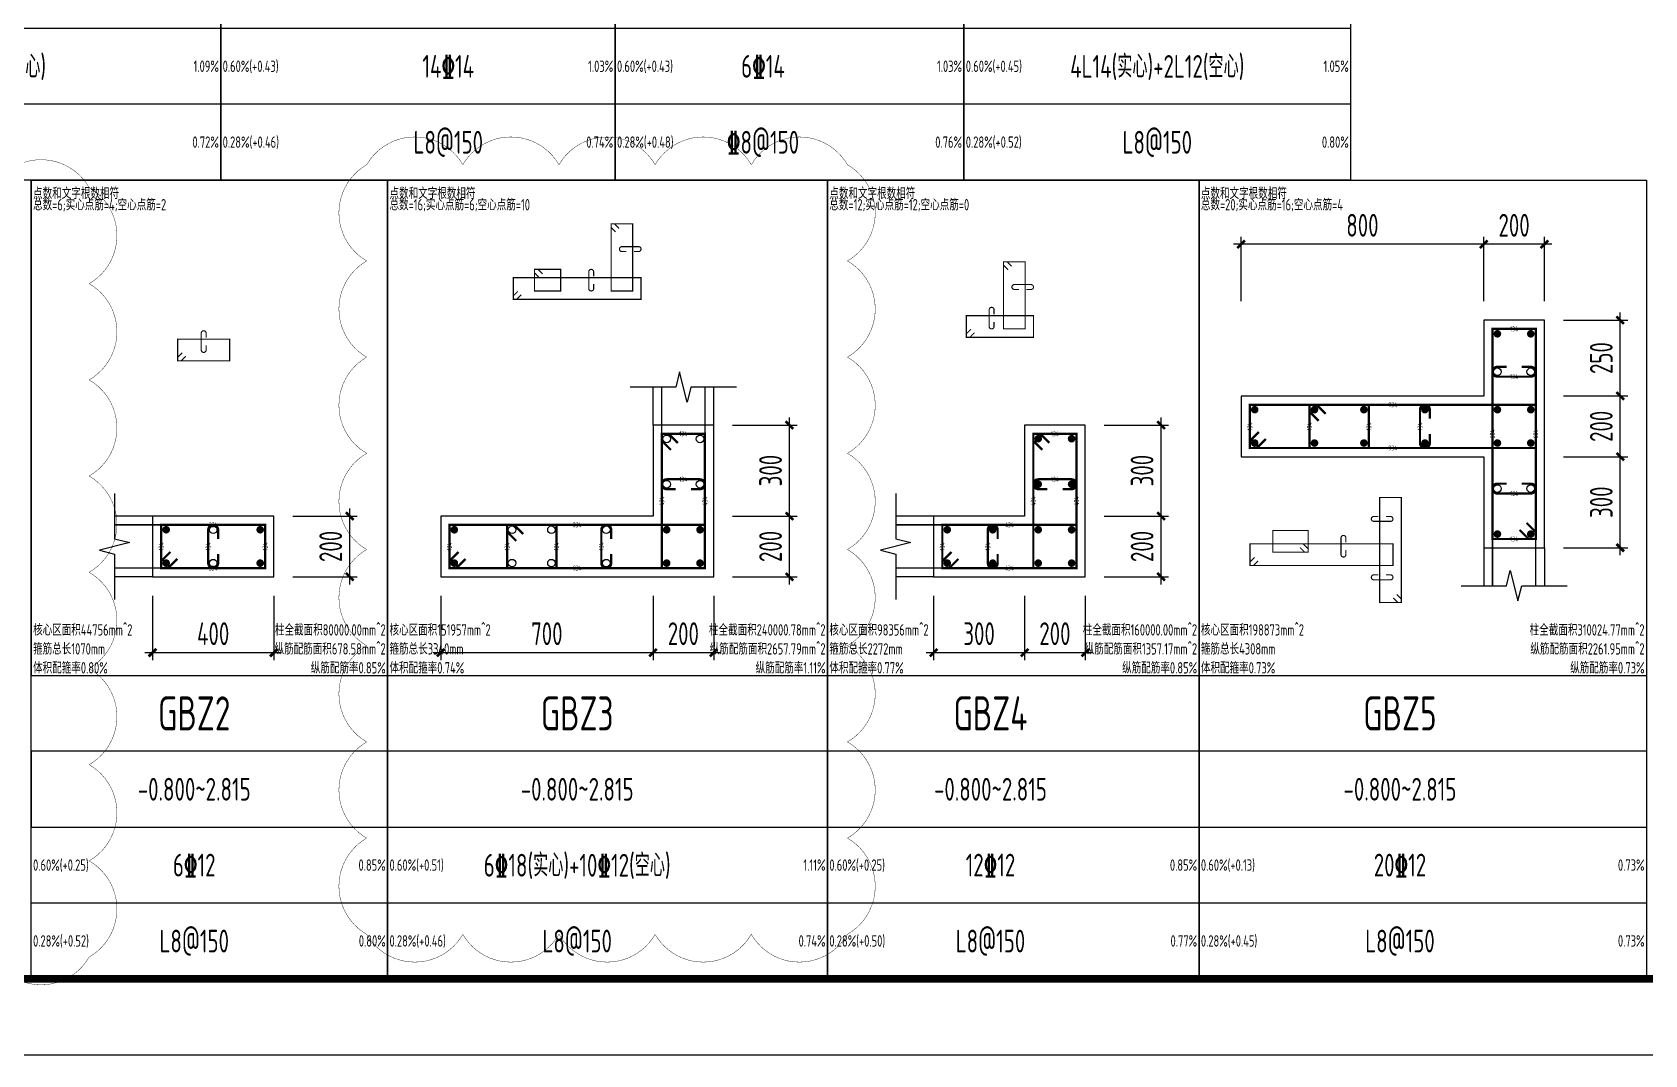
# Model space of a CAD drawing. Extents: x -1712635 to -854203, y -534641 to -21985.
# Drawn here: x -1363355 to -1342091, y -189434 to -175957 of the extents above; entities that cross this region are included whole.
import ezdxf
from ezdxf.enums import TextEntityAlignment as Align

# ---------------------------------------------------------------- set-up
doc = ezdxf.new("R2010")
doc.units = 0
doc.header["$LTSCALE"] = 1000
doc.layers.get('0').update_dxf_attribs({"linetype": 'CONTINUOUS'})
doc.layers.get('Defpoints').update_dxf_attribs({"linetype": 'CONTINUOUS'})
for name, color, linetype in [('-TK', 7, 'CONTINUOUS'), ('COLU_DE_DIM', 3, 'CONTINUOUS'), ('COLU_DE_TH', 7, 'CONTINUOUS'), ('LINK', 6, 'CONTINUOUS'), ('LINK-INDEX', 6, 'CONTINUOUS'), ('REIN', 6, 'CONTINUOUS'), ('TAB', 7, 'CONTINUOUS'), ('TAB_TEXT', 7, 'CONTINUOUS'), ('THIN', 7, 'CONTINUOUS')]:
    doc.layers.add(name, color=color, linetype=linetype)
for name, color, linetype, plot in [('审图修改', 2, 'CONTINUOUS', False), ('箍筋长度', 3, 'CONTINUOUS', False), ('配箍校核', 34, 'CONTINUOUS', False)]:
    doc.layers.add(name, color=color, linetype=linetype, plot=plot)
doc.styles.add('BW_Rein', font='Tssdeng.shx', dxfattribs={"width": 0.7, "bigfont": 'hztxt.shx'})
doc.styles.add('TSSD_DIMENSION', font='Tssdeng.shx', dxfattribs={"width": 0.7, "bigfont": 'tssdchn.shx'})
doc.styles.add('TSSD_REIN', font='tssdeng.shx', dxfattribs={"width": 0.7, "height": 300, "bigfont": 'tssdchn.shx'})
doc.dimstyles.new('TSSD_25_100', dxfattribs={"dimtxt": 300, "dimasz": 100, "dimexe": 100, "dimexo": 250, "dimgap": 100, "dimtad": 1, "dimdec": 0, "dimlfac": 0.25, "dimzin": 0, "dimdsep": 46, "dimtxsty": 'TSSD_DIMENSION', "dimblk": 'ARCHTICK', "dimcen": 0, "dimdle": 100, "dimclrt": 7, "dimadec": 0, "dimazin": 0, "dimtfac": 1, "dimtdec": 0, "dimtix": 1, "dimtmove": 2, "dimatfit": 3, "dimldrblk": 'ARCHTICK', "dimfxl": 0, "dimtolj": 1, "dimtzin": 0, "dimarcsym": 0})

# ---------------------------------------------------------------- blocks, each defined once
blk = doc.blocks.new('_ArchTick')
at = {"color": 0, "const_width": 0.35}
blk.add_lwpolyline([(-0.5, -0.5), (0.5, 0.5)], dxfattribs=at)
blk = doc.blocks.new('*D1682')
at = {"layer": 'COLU_DE_DIM', "color": 0, "lineweight": -2}
for p, q in [((-1343164, -181551), (-1342314, -181551)), ((-1342414, -182851), (-1342414, -181451)), ((-1343164, -182751), (-1342314, -182751))]:
    blk.add_line(p, q, dxfattribs=at)
at = {"layer": 'Defpoints', "color": 0}
for p in [(-1343414, -181551), (-1342414, -181551), (-1343414, -182751)]:
    blk.add_point(p, dxfattribs=at)
at = {"layer": 'COLU_DE_DIM', "color": 0, "lineweight": -2, "xscale": 100, "yscale": 100, "zscale": 100}
for p, rotation in [((-1342414, -181551), 90), ((-1342414, -182751), 270)]:
    blk.add_blockref('_ArchTick', p, dxfattribs=dict(at, rotation=rotation))
at = {"layer": 'COLU_DE_DIM', "color": 7, "insert": (-1342664, -182151), "char_height": 300, "attachment_point": 5, "rotation": 90, "style": 'TSSD_DIMENSION'}
blk.add_mtext('\\A1;300', dxfattribs=at)
blk = doc.blocks.new('*D1683')
at = {"layer": 'COLU_DE_DIM', "color": 0, "lineweight": -2}
for p, q in [((-1342414, -181651), (-1342414, -180651)), ((-1343164, -180751), (-1342314, -180751)), ((-1343164, -181551), (-1342314, -181551))]:
    blk.add_line(p, q, dxfattribs=at)
at = {"layer": 'Defpoints', "color": 0}
for p in [(-1343414, -180751), (-1342414, -180751), (-1343414, -181551)]:
    blk.add_point(p, dxfattribs=at)
at = {"layer": 'COLU_DE_DIM', "color": 0, "lineweight": -2, "xscale": 100, "yscale": 100, "zscale": 100}
for p, rotation in [((-1342414, -180751), 90), ((-1342414, -181551), 270)]:
    blk.add_blockref('_ArchTick', p, dxfattribs=dict(at, rotation=rotation))
at = {"layer": 'COLU_DE_DIM', "color": 7, "insert": (-1342664, -181151), "char_height": 300, "attachment_point": 5, "rotation": 90, "style": 'TSSD_DIMENSION'}
blk.add_mtext('\\A1;200', dxfattribs=at)
blk = doc.blocks.new('*D1684')
at = {"layer": 'COLU_DE_DIM', "color": 0, "lineweight": -2}
for p, q in [((-1342414, -180851), (-1342414, -179651)), ((-1343164, -179751), (-1342314, -179751)), ((-1343164, -180751), (-1342314, -180751))]:
    blk.add_line(p, q, dxfattribs=at)
at = {"layer": 'Defpoints', "color": 0}
for p in [(-1343414, -179751), (-1342414, -179751), (-1343414, -180751)]:
    blk.add_point(p, dxfattribs=at)
at = {"layer": 'COLU_DE_DIM', "color": 0, "lineweight": -2, "xscale": 100, "yscale": 100, "zscale": 100}
for p, rotation in [((-1342414, -179751), 90), ((-1342414, -180751), 270)]:
    blk.add_blockref('_ArchTick', p, dxfattribs=dict(at, rotation=rotation))
at = {"layer": 'COLU_DE_DIM', "color": 7, "insert": (-1342664, -180251), "char_height": 300, "attachment_point": 5, "rotation": 90, "style": 'TSSD_DIMENSION'}
blk.add_mtext('\\A1;250', dxfattribs=at)
blk = doc.blocks.new('*D1685')
at = {"layer": 'COLU_DE_DIM', "color": 0, "lineweight": -2}
for p, q in [((-1343314, -178751), (-1344314, -178751)), ((-1344214, -179501), (-1344214, -178651)), ((-1343414, -179501), (-1343414, -178651))]:
    blk.add_line(p, q, dxfattribs=at)
at = {"layer": 'Defpoints', "color": 0}
for p in [(-1344214, -178751), (-1344214, -179751), (-1343414, -179751)]:
    blk.add_point(p, dxfattribs=at)
at = {"layer": 'COLU_DE_DIM', "color": 0, "lineweight": -2, "xscale": 100, "yscale": 100, "zscale": 100}
for p, rotation in [((-1344214, -178751), 179.9999998932783), ((-1343414, -178751), 359.9999998932783)]:
    blk.add_blockref('_ArchTick', p, dxfattribs=dict(at, rotation=rotation))
at = {"layer": 'COLU_DE_DIM', "color": 7, "insert": (-1343814, -178501), "char_height": 300, "attachment_point": 5, "rotation": 360, "style": 'TSSD_DIMENSION'}
blk.add_mtext('\\A1;200', dxfattribs=at)
blk = doc.blocks.new('*D1686')
at = {"layer": 'COLU_DE_DIM', "color": 0, "lineweight": -2}
for p, q in [((-1344114, -178751), (-1347514, -178751)), ((-1347414, -179501), (-1347414, -178651)), ((-1344214, -179501), (-1344214, -178651))]:
    blk.add_line(p, q, dxfattribs=at)
at = {"layer": 'Defpoints', "color": 0}
for p in [(-1347414, -178751), (-1347414, -179751), (-1344214, -179751)]:
    blk.add_point(p, dxfattribs=at)
at = {"layer": 'COLU_DE_DIM', "color": 0, "lineweight": -2, "xscale": 100, "yscale": 100, "zscale": 100}
for p, rotation in [((-1347414, -178751), 179.9999998932783), ((-1344214, -178751), 359.9999998932783)]:
    blk.add_blockref('_ArchTick', p, dxfattribs=dict(at, rotation=rotation))
at = {"layer": 'COLU_DE_DIM', "color": 7, "insert": (-1345814, -178501), "char_height": 300, "attachment_point": 5, "rotation": 360, "style": 'TSSD_DIMENSION'}
blk.add_mtext('\\A1;800', dxfattribs=at)
blk = doc.blocks.new('*D1687')
at = {"layer": 'COLU_DE_DIM', "color": 0, "lineweight": -2}
for p, q in [((-1361769, -183384), (-1361769, -184234)), ((-1360169, -183384), (-1360169, -184234)), ((-1361869, -184134), (-1360069, -184134))]:
    blk.add_line(p, q, dxfattribs=at)
at = {"layer": 'Defpoints', "color": 0}
for p in [(-1361769, -183134), (-1360169, -183134), (-1360169, -184134)]:
    blk.add_point(p, dxfattribs=at)
at = {"layer": 'COLU_DE_DIM', "color": 0, "lineweight": -2, "xscale": 100, "yscale": 100, "zscale": 100, "rotation": 180}
blk.add_blockref('_ArchTick', (-1361769, -184134), dxfattribs=at)
at = {"layer": 'COLU_DE_DIM', "color": 0, "lineweight": -2, "xscale": 100, "yscale": 100, "zscale": 100}
blk.add_blockref('_ArchTick', (-1360169, -184134), dxfattribs=at)
at = {"layer": 'COLU_DE_DIM', "color": 7, "insert": (-1360969, -183884), "char_height": 300, "attachment_point": 5, "style": 'TSSD_DIMENSION'}
blk.add_mtext('\\A1;400', dxfattribs=at)
blk = doc.blocks.new('*D1688')
at = {"layer": 'COLU_DE_DIM', "color": 0, "lineweight": -2}
for p, q in [((-1359919, -182334), (-1359069, -182334)), ((-1359169, -183234), (-1359169, -182234)), ((-1359919, -183134), (-1359069, -183134))]:
    blk.add_line(p, q, dxfattribs=at)
at = {"layer": 'Defpoints', "color": 0}
for p in [(-1360169, -182334), (-1359169, -182334), (-1360169, -183134)]:
    blk.add_point(p, dxfattribs=at)
at = {"layer": 'COLU_DE_DIM', "color": 0, "lineweight": -2, "xscale": 100, "yscale": 100, "zscale": 100}
for p, rotation in [((-1359169, -182334), 90), ((-1359169, -183134), 270)]:
    blk.add_blockref('_ArchTick', p, dxfattribs=dict(at, rotation=rotation))
at = {"layer": 'COLU_DE_DIM', "color": 7, "insert": (-1359419, -182734), "char_height": 300, "attachment_point": 5, "rotation": 90, "style": 'TSSD_DIMENSION'}
blk.add_mtext('\\A1;200', dxfattribs=at)
blk = doc.blocks.new('*D1697')
at = {"layer": 'COLU_DE_DIM', "color": 0, "lineweight": -2}
for p, q in [((-1351469, -183384), (-1351469, -184234)), ((-1350269, -183384), (-1350269, -184234)), ((-1351569, -184134), (-1350169, -184134))]:
    blk.add_line(p, q, dxfattribs=at)
at = {"layer": 'Defpoints', "color": 0}
for p in [(-1351469, -183134), (-1350269, -183134), (-1350269, -184134)]:
    blk.add_point(p, dxfattribs=at)
at = {"layer": 'COLU_DE_DIM', "color": 0, "lineweight": -2, "xscale": 100, "yscale": 100, "zscale": 100, "rotation": 180}
blk.add_blockref('_ArchTick', (-1351469, -184134), dxfattribs=at)
at = {"layer": 'COLU_DE_DIM', "color": 0, "lineweight": -2, "xscale": 100, "yscale": 100, "zscale": 100}
blk.add_blockref('_ArchTick', (-1350269, -184134), dxfattribs=at)
at = {"layer": 'COLU_DE_DIM', "color": 7, "insert": (-1350869, -183884), "char_height": 300, "attachment_point": 5, "style": 'TSSD_DIMENSION'}
blk.add_mtext('\\A1;300', dxfattribs=at)
blk = doc.blocks.new('*D1698')
at = {"layer": 'COLU_DE_DIM', "color": 0, "lineweight": -2}
for p, q in [((-1350269, -183384), (-1350269, -184234)), ((-1349469, -183384), (-1349469, -184234)), ((-1350369, -184134), (-1349369, -184134))]:
    blk.add_line(p, q, dxfattribs=at)
at = {"layer": 'Defpoints', "color": 0}
for p in [(-1350269, -183134), (-1349469, -183134), (-1349469, -184134)]:
    blk.add_point(p, dxfattribs=at)
at = {"layer": 'COLU_DE_DIM', "color": 0, "lineweight": -2, "xscale": 100, "yscale": 100, "zscale": 100, "rotation": 180}
blk.add_blockref('_ArchTick', (-1350269, -184134), dxfattribs=at)
at = {"layer": 'COLU_DE_DIM', "color": 0, "lineweight": -2, "xscale": 100, "yscale": 100, "zscale": 100}
blk.add_blockref('_ArchTick', (-1349469, -184134), dxfattribs=at)
at = {"layer": 'COLU_DE_DIM', "color": 7, "insert": (-1349869, -183884), "char_height": 300, "attachment_point": 5, "style": 'TSSD_DIMENSION'}
blk.add_mtext('\\A1;200', dxfattribs=at)
blk = doc.blocks.new('*D1699')
at = {"layer": 'COLU_DE_DIM', "color": 0, "lineweight": -2}
for p, q in [((-1349219, -182334), (-1348369, -182334)), ((-1348469, -183234), (-1348469, -182234)), ((-1349219, -183134), (-1348369, -183134))]:
    blk.add_line(p, q, dxfattribs=at)
at = {"layer": 'Defpoints', "color": 0}
for p in [(-1349469, -182334), (-1348469, -182334), (-1349469, -183134)]:
    blk.add_point(p, dxfattribs=at)
at = {"layer": 'COLU_DE_DIM', "color": 0, "lineweight": -2, "xscale": 100, "yscale": 100, "zscale": 100}
for p, rotation in [((-1348469, -182334), 90), ((-1348469, -183134), 270)]:
    blk.add_blockref('_ArchTick', p, dxfattribs=dict(at, rotation=rotation))
at = {"layer": 'COLU_DE_DIM', "color": 7, "insert": (-1348719, -182734), "char_height": 300, "attachment_point": 5, "rotation": 90, "style": 'TSSD_DIMENSION'}
blk.add_mtext('\\A1;200', dxfattribs=at)
blk = doc.blocks.new('*D1700')
at = {"layer": 'COLU_DE_DIM', "color": 0, "lineweight": -2}
for p, q in [((-1349219, -181134), (-1348369, -181134)), ((-1348469, -182434), (-1348469, -181034)), ((-1349219, -182334), (-1348369, -182334))]:
    blk.add_line(p, q, dxfattribs=at)
at = {"layer": 'Defpoints', "color": 0}
for p in [(-1349469, -181134), (-1348469, -181134), (-1349469, -182334)]:
    blk.add_point(p, dxfattribs=at)
at = {"layer": 'COLU_DE_DIM', "color": 0, "lineweight": -2, "xscale": 100, "yscale": 100, "zscale": 100}
for p, rotation in [((-1348469, -181134), 90), ((-1348469, -182334), 270)]:
    blk.add_blockref('_ArchTick', p, dxfattribs=dict(at, rotation=rotation))
at = {"layer": 'COLU_DE_DIM', "color": 7, "insert": (-1348719, -181734), "char_height": 300, "attachment_point": 5, "rotation": 90, "style": 'TSSD_DIMENSION'}
blk.add_mtext('\\A1;300', dxfattribs=at)
blk = doc.blocks.new('*D1701')
at = {"layer": 'COLU_DE_DIM', "color": 0, "lineweight": -2}
for p, q in [((-1357969, -183384), (-1357969, -184234)), ((-1355169, -183384), (-1355169, -184234)), ((-1358069, -184134), (-1355069, -184134))]:
    blk.add_line(p, q, dxfattribs=at)
at = {"layer": 'Defpoints', "color": 0}
for p in [(-1357969, -183134), (-1355169, -183134), (-1355169, -184134)]:
    blk.add_point(p, dxfattribs=at)
at = {"layer": 'COLU_DE_DIM', "color": 0, "lineweight": -2, "xscale": 100, "yscale": 100, "zscale": 100, "rotation": 180}
blk.add_blockref('_ArchTick', (-1357969, -184134), dxfattribs=at)
at = {"layer": 'COLU_DE_DIM', "color": 0, "lineweight": -2, "xscale": 100, "yscale": 100, "zscale": 100}
blk.add_blockref('_ArchTick', (-1355169, -184134), dxfattribs=at)
at = {"layer": 'COLU_DE_DIM', "color": 7, "insert": (-1356569, -183884), "char_height": 300, "attachment_point": 5, "style": 'TSSD_DIMENSION'}
blk.add_mtext('\\A1;700', dxfattribs=at)
blk = doc.blocks.new('*D1702')
at = {"layer": 'COLU_DE_DIM', "color": 0, "lineweight": -2}
for p, q in [((-1355169, -183384), (-1355169, -184234)), ((-1354369, -183384), (-1354369, -184234)), ((-1355269, -184134), (-1354269, -184134))]:
    blk.add_line(p, q, dxfattribs=at)
at = {"layer": 'Defpoints', "color": 0}
for p in [(-1355169, -183134), (-1354369, -183134), (-1354369, -184134)]:
    blk.add_point(p, dxfattribs=at)
at = {"layer": 'COLU_DE_DIM', "color": 0, "lineweight": -2, "xscale": 100, "yscale": 100, "zscale": 100, "rotation": 180}
blk.add_blockref('_ArchTick', (-1355169, -184134), dxfattribs=at)
at = {"layer": 'COLU_DE_DIM', "color": 0, "lineweight": -2, "xscale": 100, "yscale": 100, "zscale": 100}
blk.add_blockref('_ArchTick', (-1354369, -184134), dxfattribs=at)
at = {"layer": 'COLU_DE_DIM', "color": 7, "insert": (-1354769, -183884), "char_height": 300, "attachment_point": 5, "style": 'TSSD_DIMENSION'}
blk.add_mtext('\\A1;200', dxfattribs=at)
blk = doc.blocks.new('*D1703')
at = {"layer": 'COLU_DE_DIM', "color": 0, "lineweight": -2}
for p, q in [((-1354119, -182334), (-1353269, -182334)), ((-1353369, -183234), (-1353369, -182234)), ((-1354119, -183134), (-1353269, -183134))]:
    blk.add_line(p, q, dxfattribs=at)
at = {"layer": 'Defpoints', "color": 0}
for p in [(-1354369, -182334), (-1353369, -182334), (-1354369, -183134)]:
    blk.add_point(p, dxfattribs=at)
at = {"layer": 'COLU_DE_DIM', "color": 0, "lineweight": -2, "xscale": 100, "yscale": 100, "zscale": 100}
for p, rotation in [((-1353369, -182334), 90), ((-1353369, -183134), 270)]:
    blk.add_blockref('_ArchTick', p, dxfattribs=dict(at, rotation=rotation))
at = {"layer": 'COLU_DE_DIM', "color": 7, "insert": (-1353619, -182734), "char_height": 300, "attachment_point": 5, "rotation": 90, "style": 'TSSD_DIMENSION'}
blk.add_mtext('\\A1;200', dxfattribs=at)
blk = doc.blocks.new('*D1704')
at = {"layer": 'COLU_DE_DIM', "color": 0, "lineweight": -2}
for p, q in [((-1354119, -181134), (-1353269, -181134)), ((-1353369, -182434), (-1353369, -181034)), ((-1354119, -182334), (-1353269, -182334))]:
    blk.add_line(p, q, dxfattribs=at)
at = {"layer": 'Defpoints', "color": 0}
for p in [(-1354369, -181134), (-1353369, -181134), (-1354369, -182334)]:
    blk.add_point(p, dxfattribs=at)
at = {"layer": 'COLU_DE_DIM', "color": 0, "lineweight": -2, "xscale": 100, "yscale": 100, "zscale": 100}
for p, rotation in [((-1353369, -181134), 90), ((-1353369, -182334), 270)]:
    blk.add_blockref('_ArchTick', p, dxfattribs=dict(at, rotation=rotation))
at = {"layer": 'COLU_DE_DIM', "color": 7, "insert": (-1353619, -181734), "char_height": 300, "attachment_point": 5, "rotation": 90, "style": 'TSSD_DIMENSION'}
blk.add_mtext('\\A1;300', dxfattribs=at)
blk = doc.blocks.new('A1')
blk.add_lwpolyline([(0, 59400), (0, 0), (84100, 0), (84100, 59400)], close=True)
at = {"const_width": 100}
blk.add_lwpolyline([(2500, 58400), (2500, 1000), (83100, 1000), (83100, 58400)], close=True, dxfattribs=at)

msp = doc.modelspace()

# ---------------------------------------------------------------- linework, layer by layer
at = {"layer": 'COLU_DE_TH'}
for points in [[(-1344213.85, -182751.25), (-1343413.85, -182751.25), (-1343413.85, -179751.25), (-1344213.85, -179751.25), (-1344213.85, -180751.25), (-1347414.34, -180751.25), (-1347414.34, -181551.25), (-1344213.85, -181551.25), (-1344213.85, -182751.25)], [(-1354368.89, -181134.1), (-1355168.89, -181134.1), (-1355168.89, -182334.1), (-1357968.9, -182334.1), (-1357968.9, -183134.1), (-1354368.89, -183134.1), (-1354368.89, -181134.1)], [(-1351468.89, -182334.1), (-1351468.89, -183134.1), (-1349468.89, -183134.1), (-1349468.89, -181134.1), (-1350268.89, -181134.1), (-1350268.89, -182334.1), (-1351468.89, -182334.1)], [(-1361768.9, -182334.1), (-1361768.9, -183134.1), (-1360168.9, -183134.1), (-1360168.9, -182334.1), (-1361768.9, -182334.1)]]:
    msp.add_lwpolyline(points, close=True, dxfattribs=at)
at = {"layer": 'LINK', "const_width": 30}
for points in [[(-1343648.85, -182424.32), (-1343528.85, -182544.32), (-1343528.85, -182636.25), (-1344098.85, -182636.25), (-1344098.85, -179866.25), (-1343528.85, -179866.25), (-1343528.85, -182636.25), (-1343620.77, -182636.25), (-1343740.77, -182516.25)], [(-1347087.42, -181316.25), (-1347207.42, -181436.25), (-1347299.34, -181436.25), (-1347299.34, -180866.25), (-1343528.85, -180866.25), (-1343528.85, -181436.25), (-1347299.34, -181436.25), (-1347299.34, -181344.32), (-1347179.34, -181224.32)], [(-1346390.95, -181078.17), (-1346510.95, -180958.17), (-1346510.95, -180866.25), (-1345729.65, -180866.25), (-1345729.65, -181436.25), (-1346510.95, -181436.25), (-1346510.95, -180866.25), (-1346419.03, -180866.25), (-1346299.03, -180986.25)], [(-1354933.89, -181461.02), (-1355053.89, -181341.02), (-1355053.89, -181249.1), (-1354483.89, -181249.1), (-1354483.89, -183019.1), (-1355053.89, -183019.1), (-1355053.89, -181249.1), (-1354961.96, -181249.1), (-1354841.96, -181369.1)], [(-1350033.89, -181461.02), (-1350153.89, -181341.02), (-1350153.89, -181249.1), (-1349583.89, -181249.1), (-1349583.89, -183019.1), (-1350153.89, -183019.1), (-1350153.89, -181249.1), (-1350061.96, -181249.1), (-1349941.96, -181369.1)], [(-1361441.98, -182899.1), (-1361561.98, -183019.1), (-1361653.9, -183019.1), (-1361653.9, -182449.1), (-1360283.9, -182449.1), (-1360283.9, -183019.1), (-1361653.9, -183019.1), (-1361653.9, -182927.18), (-1361533.9, -182807.18)], [(-1357641.98, -182899.1), (-1357761.98, -183019.1), (-1357853.9, -183019.1), (-1357853.9, -182449.1), (-1354483.89, -182449.1), (-1354483.89, -183019.1), (-1357853.9, -183019.1), (-1357853.9, -182927.18), (-1357733.9, -182807.18)], [(-1356972.9, -182661.02), (-1357092.9, -182541.02), (-1357092.9, -182449.1), (-1356442.92, -182449.1), (-1356442.92, -183019.1), (-1357092.9, -183019.1), (-1357092.9, -182449.1), (-1357000.98, -182449.1), (-1356880.98, -182569.1)], [(-1351141.96, -182899.1), (-1351261.96, -183019.1), (-1351353.89, -183019.1), (-1351353.89, -182449.1), (-1349583.89, -182449.1), (-1349583.89, -183019.1), (-1351353.89, -183019.1), (-1351353.89, -182927.18), (-1351233.89, -182807.18)]]:
    msp.add_lwpolyline(points, dxfattribs=at)
for points in [[(-1343913.85, -180366.25), (-1344033.85, -180366.25, 1), (-1344033.85, -180496.25), (-1343593.85, -180496.25, 1), (-1343593.85, -180366.25), (-1343713.85, -180366.25)], [(-1344924.65, -181051.25), (-1344924.65, -180931.25, 1), (-1345054.65, -180931.25), (-1345054.65, -181371.25, 1), (-1344924.65, -181371.25), (-1344924.65, -181251.25)], [(-1354668.89, -181979.1), (-1354548.89, -181979.1, 1), (-1354548.89, -181849.1), (-1354988.89, -181849.1, 1), (-1354988.89, -181979.1), (-1354868.89, -181979.1)], [(-1349768.89, -181979.1), (-1349648.89, -181979.1, 1), (-1349648.89, -181849.1), (-1350088.89, -181849.1, 1), (-1350088.89, -181979.1), (-1349968.89, -181979.1)], [(-1343913.85, -181906.25), (-1344033.85, -181906.25, 1), (-1344033.85, -182036.25), (-1343593.85, -182036.25, 1), (-1343593.85, -181906.25), (-1343713.85, -181906.25)], [(-1360903.9, -182634.1), (-1360903.9, -182514.1, 1), (-1361033.9, -182514.1), (-1361033.9, -182954.1, 1), (-1360903.9, -182954.1), (-1360903.9, -182834.1)], [(-1355720.07, -182634.1), (-1355720.07, -182514.1, 1), (-1355850.07, -182514.1), (-1355850.07, -182954.1, 1), (-1355720.07, -182954.1), (-1355720.07, -182834.1)], [(-1350623.89, -182634.1), (-1350623.89, -182514.1, 1), (-1350753.89, -182514.1), (-1350753.89, -182954.1, 1), (-1350623.89, -182954.1), (-1350623.89, -182834.1)]]:
    msp.add_lwpolyline(points, format="xyb", dxfattribs=at)
at = {"layer": 'LINK-INDEX', "const_width": 15}
for points in [[(-1355661.39, -178587.88), (-1355721.39, -178527.88), (-1355721.39, -178481.92), (-1355436.39, -178481.92), (-1355436.39, -179366.92), (-1355721.39, -179366.92), (-1355721.39, -178481.92), (-1355675.43, -178481.92), (-1355615.43, -178541.92)], [(-1350486.39, -179087.88), (-1350546.39, -179027.88), (-1350546.39, -178981.92), (-1350261.39, -178981.92), (-1350261.39, -179866.92), (-1350546.39, -179866.92), (-1350546.39, -178981.92), (-1350500.43, -178981.92), (-1350440.43, -179041.92)], [(-1356905.44, -179416.92), (-1356965.44, -179476.92), (-1357011.4, -179476.92), (-1357011.4, -179191.92), (-1355326.39, -179191.92), (-1355326.39, -179476.92), (-1357011.4, -179476.92), (-1357011.4, -179430.95), (-1356951.4, -179370.95)], [(-1356671.4, -179187.88), (-1356731.4, -179127.88), (-1356731.4, -179081.92), (-1356386.4, -179081.92), (-1356386.4, -179366.92), (-1356731.4, -179366.92), (-1356731.4, -179081.92), (-1356685.44, -179081.92), (-1356625.44, -179141.92)], [(-1350930.43, -179916.92), (-1350990.43, -179976.92), (-1351036.39, -179976.92), (-1351036.39, -179691.92), (-1350151.39, -179691.92), (-1350151.39, -179976.92), (-1351036.39, -179976.92), (-1351036.39, -179930.95), (-1350976.39, -179870.95)], [(-1361330.44, -180226.6), (-1361390.44, -180286.6), (-1361436.4, -180286.6), (-1361436.4, -180001.6), (-1360751.4, -180001.6), (-1360751.4, -180286.6), (-1361436.4, -180286.6), (-1361436.4, -180240.64), (-1361376.4, -180180.64)], [(-1345361.39, -183368.05), (-1345301.39, -183428.05), (-1345301.39, -183474.02), (-1345586.39, -183474.02), (-1345586.39, -182089.02), (-1345301.39, -182089.02), (-1345301.39, -183474.02), (-1345347.35, -183474.02), (-1345407.35, -183414.02)], [(-1346590.29, -182703.05), (-1346530.29, -182763.05), (-1346530.29, -182809.02), (-1346995.29, -182809.02), (-1346995.29, -182524.02), (-1346530.29, -182524.02), (-1346530.29, -182809.02), (-1346576.25, -182809.02), (-1346636.25, -182749.02)], [(-1347190.68, -182924.02), (-1347250.68, -182984.01), (-1347296.64, -182984.01), (-1347296.64, -182699.01), (-1345411.39, -182699.02), (-1345411.39, -182984.02), (-1347296.64, -182984.01), (-1347296.64, -182938.05), (-1347236.64, -182878.05)]]:
    msp.add_lwpolyline(points, dxfattribs=at)
for points in [[(-1355418.89, -178846.92), (-1355358.89, -178846.92, 1), (-1355358.89, -178781.92), (-1355578.89, -178781.92, 1), (-1355578.89, -178846.92), (-1355518.89, -178846.92)], [(-1355951.36, -179174.42), (-1355951.36, -179114.42, 1), (-1356016.36, -179114.42), (-1356016.36, -179334.42, 1), (-1355951.36, -179334.42), (-1355951.36, -179274.42)], [(-1350243.89, -179346.92), (-1350183.89, -179346.92, 1), (-1350183.89, -179281.92), (-1350403.89, -179281.92, 1), (-1350403.89, -179346.92), (-1350343.89, -179346.92)], [(-1350671.39, -179674.42), (-1350671.39, -179614.42, 1), (-1350736.39, -179614.42), (-1350736.39, -179834.42, 1), (-1350671.39, -179834.42), (-1350671.39, -179774.42)], [(-1361061.4, -179984.1), (-1361061.4, -179924.1, 1), (-1361126.4, -179924.1), (-1361126.4, -180144.1, 1), (-1361061.4, -180144.1), (-1361061.4, -180084.1)], [(-1345603.89, -182339.02), (-1345663.89, -182339.02, 1), (-1345663.89, -182404.02), (-1345443.89, -182404.02, 1), (-1345443.89, -182339.02), (-1345503.89, -182339.02)], [(-1346031.52, -182681.52), (-1346031.52, -182621.52, 1), (-1346096.52, -182621.52), (-1346096.52, -182841.52, 1), (-1346031.52, -182841.52), (-1346031.52, -182781.52)], [(-1345603.89, -183109.02), (-1345663.89, -183109.02, 1), (-1345663.89, -183174.02), (-1345443.89, -183174.02, 1), (-1345443.89, -183109.02), (-1345503.89, -183109.02)]]:
    msp.add_lwpolyline(points, format="xyb", dxfattribs=at)
at = {"layer": 'LINK-INDEX', "color": 1, "const_width": 20}
for points in [[(-1355053.89, -181349.1), (-1355053.89, -180634.1)], [(-1354483.89, -181349.1), (-1354483.89, -180634.1)], [(-1361553.9, -182449.1), (-1362268.9, -182449.1)], [(-1351253.89, -182449.1), (-1351968.89, -182449.1)], [(-1344098.85, -182536.25), (-1344098.85, -183251.25)], [(-1343528.85, -182536.25), (-1343528.85, -183251.25)], [(-1361553.9, -183019.1), (-1362268.9, -183019.1)], [(-1351253.89, -183019.1), (-1351968.89, -183019.1)]]:
    msp.add_lwpolyline(points, dxfattribs=at)
at = {"layer": 'REIN', "const_width": 50}
for points in [[(-1344033.85, -179956.25, 1), (-1344033.85, -179906.25, 1), (-1344033.85, -179956.25)], [(-1343593.85, -179956.25, 1), (-1343593.85, -179906.25, 1), (-1343593.85, -179956.25)], [(-1347234.34, -180956.25, 1), (-1347234.34, -180906.25, 1), (-1347234.34, -180956.25)], [(-1346470.95, -180931.25, 1), (-1346420.95, -180931.25, 1), (-1346470.95, -180931.25)], [(-1345819.65, -180931.25, 1), (-1345769.65, -180931.25, 1), (-1345819.65, -180931.25)], [(-1345014.65, -180931.25, 1), (-1344964.65, -180931.25, 1), (-1345014.65, -180931.25)], [(-1344033.85, -180956.25, 1), (-1344033.85, -180906.25, 1), (-1344033.85, -180956.25)], [(-1343593.85, -180956.25, 1), (-1343593.85, -180906.25, 1), (-1343593.85, -180956.25)], [(-1350113.89, -181314.1, 1), (-1350063.89, -181314.1, 1), (-1350113.89, -181314.1)], [(-1349673.89, -181314.1, 1), (-1349623.89, -181314.1, 1), (-1349673.89, -181314.1)], [(-1347234.34, -181396.25, 1), (-1347234.34, -181346.25, 1), (-1347234.34, -181396.25)], [(-1346470.95, -181371.25, 1), (-1346420.95, -181371.25, 1), (-1346470.95, -181371.25)], [(-1345819.65, -181371.25, 1), (-1345769.65, -181371.25, 1), (-1345819.65, -181371.25)], [(-1345014.65, -181371.25, 1), (-1344964.65, -181371.25, 1), (-1345014.65, -181371.25)], [(-1344033.85, -181396.25, 1), (-1344033.85, -181346.25, 1), (-1344033.85, -181396.25)], [(-1343593.85, -181396.25, 1), (-1343593.85, -181346.25, 1), (-1343593.85, -181396.25)], [(-1350113.89, -181914.1, 1), (-1350063.89, -181914.1, 1), (-1350113.89, -181914.1)], [(-1349673.89, -181914.1, 1), (-1349623.89, -181914.1, 1), (-1349673.89, -181914.1)], [(-1361613.9, -182514.1, 1), (-1361563.9, -182514.1, 1), (-1361613.9, -182514.1)], [(-1360373.9, -182514.1, 1), (-1360323.9, -182514.1, 1), (-1360373.9, -182514.1)], [(-1357813.9, -182514.1, 1), (-1357763.9, -182514.1, 1), (-1357813.9, -182514.1)], [(-1355013.89, -182514.1, 1), (-1354963.89, -182514.1, 1), (-1355013.89, -182514.1)], [(-1354573.89, -182514.1, 1), (-1354523.89, -182514.1, 1), (-1354573.89, -182514.1)], [(-1351313.89, -182514.1, 1), (-1351263.89, -182514.1, 1), (-1351313.89, -182514.1)], [(-1350713.89, -182514.1, 1), (-1350663.89, -182514.1, 1), (-1350713.89, -182514.1)], [(-1350113.89, -182514.1, 1), (-1350063.89, -182514.1, 1), (-1350113.89, -182514.1)], [(-1349673.89, -182514.1, 1), (-1349623.89, -182514.1, 1), (-1349673.89, -182514.1)], [(-1344033.85, -182596.25, 1), (-1344033.85, -182546.25, 1), (-1344033.85, -182596.25)], [(-1343593.85, -182596.25, 1), (-1343593.85, -182546.25, 1), (-1343593.85, -182596.25)], [(-1361613.9, -182954.1, 1), (-1361563.9, -182954.1, 1), (-1361613.9, -182954.1)], [(-1360373.9, -182954.1, 1), (-1360323.9, -182954.1, 1), (-1360373.9, -182954.1)], [(-1357813.9, -182954.1, 1), (-1357763.9, -182954.1, 1), (-1357813.9, -182954.1)], [(-1355013.89, -182954.1, 1), (-1354963.89, -182954.1, 1), (-1355013.89, -182954.1)], [(-1354573.89, -182954.1, 1), (-1354523.89, -182954.1, 1), (-1354573.89, -182954.1)], [(-1351313.89, -182954.1, 1), (-1351263.89, -182954.1, 1), (-1351313.89, -182954.1)], [(-1350713.89, -182954.1, 1), (-1350663.89, -182954.1, 1), (-1350713.89, -182954.1)], [(-1350113.89, -182954.1, 1), (-1350063.89, -182954.1, 1), (-1350113.89, -182954.1)], [(-1349673.89, -182954.1, 1), (-1349623.89, -182954.1, 1), (-1349673.89, -182954.1)]]:
    msp.add_lwpolyline(points, format="xyb", close=True, dxfattribs=at)
at = {"layer": 'REIN'}
for centre in [(-1344033.85, -180431.25), (-1343593.85, -180431.25), (-1354988.89, -181317.51), (-1354548.89, -181317.51), (-1354988.89, -181914.1), (-1354548.89, -181914.1), (-1344033.85, -181971.25), (-1343593.85, -181971.25), (-1360968.9, -182514.1), (-1357027.9, -182514.1), (-1356507.92, -182514.1), (-1355785.07, -182514.1), (-1360968.9, -182954.1), (-1357027.9, -182954.1), (-1356507.92, -182954.1), (-1355785.07, -182954.1)]:
    msp.add_circle(centre, 50, dxfattribs=at)
at = {"layer": 'TAB'}
for points in [[(-1367868.9, -167375), (-1360868.91, -167375), (-1360868.91, -177904.55), (-1367868.9, -177904.55), (-1367868.9, -167375), (-1367868.9, -173904.55), (-1360868.91, -173904.55), (-1360868.91, -174904.55), (-1367868.9, -174904.55), (-1367868.9, -175904.55), (-1360868.91, -175904.55), (-1360868.91, -176904.55), (-1367868.9, -176904.55)], [(-1360868.91, -167375), (-1355668.96, -167375), (-1355668.96, -177904.55), (-1360868.91, -177904.55), (-1360868.91, -167375), (-1360868.91, -173904.55), (-1355668.96, -173904.55), (-1355668.96, -174904.55), (-1360868.91, -174904.55), (-1360868.91, -175904.55), (-1355668.96, -175904.55), (-1355668.96, -176904.55), (-1360868.91, -176904.55)], [(-1355668.96, -167375), (-1351069, -167375), (-1351069, -177904.55), (-1355668.96, -177904.55), (-1355668.96, -167375), (-1355668.96, -173904.55), (-1351069, -173904.55), (-1351069, -174904.55), (-1355668.96, -174904.55), (-1355668.96, -175904.55), (-1351069, -175904.55), (-1351069, -176904.55), (-1355668.96, -176904.55)], [(-1351069, -167375), (-1345969, -167375), (-1345969, -177904.55), (-1351069, -177904.55), (-1351069, -167375), (-1351069, -173904.55), (-1345969, -173904.55), (-1345969, -174904.55), (-1351069, -174904.55), (-1351069, -175904.55), (-1345969, -175904.55), (-1345969, -176904.55), (-1351069, -176904.55)], [(-1363368.9, -177904.55), (-1358668.9, -177904.55), (-1358668.9, -188434.1), (-1363368.9, -188434.1), (-1363368.9, -177904.55), (-1363368.9, -184434.1), (-1358668.9, -184434.1), (-1358668.9, -185434.1), (-1363368.9, -185434.1), (-1363368.9, -186434.1), (-1358668.9, -186434.1), (-1358668.9, -187434.1), (-1363368.9, -187434.1)], [(-1358668.9, -177904.55), (-1352868.89, -177904.55), (-1352868.89, -188434.1), (-1358668.9, -188434.1), (-1358668.9, -177904.55), (-1358668.9, -184434.1), (-1352868.89, -184434.1), (-1352868.89, -185434.1), (-1358668.9, -185434.1), (-1358668.9, -186434.1), (-1352868.89, -186434.1), (-1352868.89, -187434.1), (-1358668.9, -187434.1)], [(-1352868.89, -177904.55), (-1347968.89, -177904.55), (-1347968.89, -188434.1), (-1352868.89, -188434.1), (-1352868.89, -177904.55), (-1352868.89, -184434.1), (-1347968.89, -184434.1), (-1347968.89, -185434.1), (-1352868.89, -185434.1), (-1352868.89, -186434.1), (-1347968.89, -186434.1), (-1347968.89, -187434.1), (-1352868.89, -187434.1)], [(-1347968.89, -177904.55), (-1342068.89, -177904.55), (-1342068.89, -188434.1), (-1347968.89, -188434.1), (-1347968.89, -177904.55), (-1347968.89, -184434.1), (-1342068.89, -184434.1), (-1342068.89, -185434.1), (-1347968.89, -185434.1), (-1347968.89, -186434.1), (-1342068.89, -186434.1), (-1342068.89, -187434.1), (-1347968.89, -187434.1)]]:
    msp.add_lwpolyline(points, dxfattribs=at)
at = {"layer": 'THIN'}
for p, q in [((-1355168.89, -181134.1), (-1355168.89, -180634.1)), ((-1354368.89, -181134.1), (-1354368.89, -180634.1)), ((-1361768.9, -182334.1), (-1362268.9, -182334.1)), ((-1351468.89, -182334.1), (-1351968.89, -182334.1)), ((-1344213.85, -182751.25), (-1344213.85, -183251.25)), ((-1343413.85, -182751.25), (-1343413.85, -183251.25)), ((-1361768.9, -183134.1), (-1362268.9, -183134.1)), ((-1351468.89, -183134.1), (-1351968.89, -183134.1))]:
    msp.add_line(p, q, dxfattribs=at)
for points in [[(-1354068.89, -180634.1), (-1354668.89, -180634.1), (-1354718.89, -180834.1), (-1354818.89, -180434.1), (-1354868.89, -180634.1), (-1355468.89, -180634.1)], [(-1362268.9, -182034.1), (-1362268.9, -182634.1), (-1362068.9, -182684.1), (-1362468.9, -182784.1), (-1362268.9, -182834.1), (-1362268.9, -183434.1)], [(-1351968.89, -182034.1), (-1351968.89, -182634.1), (-1351768.89, -182684.1), (-1352168.89, -182784.1), (-1351968.89, -182834.1), (-1351968.89, -183434.1)], [(-1344513.85, -183251.25), (-1343913.85, -183251.25), (-1343863.85, -183051.25), (-1343763.85, -183451.25), (-1343713.85, -183251.25), (-1343113.85, -183251.25)]]:
    msp.add_lwpolyline(points, dxfattribs=at)
at = {"layer": '审图修改', "color": 2, "const_width": 5}
for points in [[(-1358944.87, -177702.66, -0.57735027), (-1357676.84, -177702.66, -0.57735027), (-1356408.81, -177702.66, -0.57735027), (-1355140.78, -177702.66, -0.57735027), (-1353872.75, -177702.66, -0.57735027), (-1352604.72, -177702.66, -0.57735027), (-1352604.72, -178970.69, -0.57735027), (-1352604.72, -180238.72, -0.57735027), (-1352604.72, -181506.75, -0.57735027), (-1352604.72, -182774.78, -0.57735027), (-1352604.72, -184042.81, -0.57735027), (-1352604.72, -185310.84, -0.57735027), (-1352604.72, -186578.87, -0.57735027), (-1352604.72, -187846.9, -0.57735027), (-1353872.75, -187846.9, -0.57735027), (-1355140.78, -187846.9, -0.57735027), (-1356408.81, -187846.9, -0.57735027), (-1357676.84, -187846.9, -0.57735027), (-1358944.87, -187846.9, -0.57735027), (-1358944.87, -186578.87, -0.57735027), (-1358944.87, -185310.84, -0.57735027), (-1358944.87, -184042.81, -0.57735027), (-1358944.87, -182774.78, -0.57735027), (-1358944.87, -181506.75, -0.57735027), (-1358944.87, -180238.72, -0.57735027), (-1358944.87, -178970.69, -0.57735027), (-1358944.87, -177702.66, -0.57735027), (-1358944.87, -177702.66, -0.57735027)], [(-1363872.33, -178002.42, -0.57735027), (-1362604.3, -178002.42, -0.57735027), (-1362604.3, -179270.45, -0.57735027), (-1362604.3, -180538.48, -0.57735027), (-1362604.3, -181806.51, -0.57735027), (-1362604.3, -183074.54, -0.57735027), (-1362604.3, -184342.57, -0.57735027), (-1362604.3, -185610.61, -0.57735027), (-1362604.3, -186878.64, -0.57735027), (-1362604.3, -188146.67, -0.57735027), (-1363872.33, -188146.67, -0.57735027)]]:
    msp.add_lwpolyline(points, format="xyb", dxfattribs=at)

# ---------------------------------------------------------------- block references
at = {"layer": '-TK'}
msp.add_blockref('A1', (-1375868.9, -189434.1), dxfattribs=at)

# ---------------------------------------------------------------- texts
at = {"layer": 'TAB_TEXT', "color": 1, "style": 'TSSD_REIN', "width": 0.7}
for s, p in [('8%%13216(实心)+8%%13214(空心)', (-1364368.91, -176404.55)), ('14%%13214', (-1357868.93, -176404.55)), ('6%%13214', (-1353719, -176404.55)), ('4L14(实心)+2L12(空心)', (-1348519, -176404.55)), ('6%%13212', (-1361218.9, -186934.1)), ('6%%13218(实心)+10%%13212(空心)', (-1356168.9, -186934.1)), ('20%%13212', (-1345318.89, -186934.1))]:
    msp.add_text(s, height=300, dxfattribs=at).set_placement(p, align=Align.MIDDLE)
at = {"layer": 'TAB_TEXT', "style": 'TSSD_REIN', "width": 0.7}
for s, height, p in [('L8@150', 300, (-1357868.93, -177404.55)), ('%%1328@150', 300, (-1353719, -177404.55)), ('L8@150', 300, (-1348519, -177404.55)), ('GBZ2', 450, (-1361218.9, -184934.1)), ('GBZ3', 450, (-1356168.9, -184934.1)), ('GBZ4', 450, (-1350718.89, -184934.1)), ('GBZ5', 450, (-1345318.89, -184934.1)), ('-0.800~2.815', 300, (-1361218.9, -185934.1)), ('-0.800~2.815', 300, (-1356168.9, -185934.1)), ('-0.800~2.815', 300, (-1350718.89, -185934.1)), ('-0.800~2.815', 300, (-1345318.89, -185934.1)), ('12%%13212', 300, (-1350718.89, -186934.1)), ('L8@150', 300, (-1361218.9, -187934.1)), ('L8@150', 300, (-1356168.9, -187934.1)), ('L8@150', 300, (-1350718.89, -187934.1)), ('L8@150', 300, (-1345318.89, -187934.1))]:
    msp.add_text(s, height=height, dxfattribs=at).set_placement(p, align=Align.MIDDLE)
at = {"layer": '箍筋长度', "style": 'BW_Rein', "width": 0.7}
for s, rotation, p in [('134', 360, (-1343813.85, -179866.25)), ('134', 360, (-1343813.85, -180496.25)), ('934', 359.999975, (-1345414.09, -180866.25)), ('134', 89.999957, (-1347299.34, -181151.25)), ('134', 90, (-1346510.95, -181151.25)), ('134', 90.000029, (-1345729.65, -181151.25)), ('134', 90, (-1345054.65, -181151.25)), ('134', 0, (-1354768.89, -181249.1)), ('134', 360, (-1349868.89, -181249.1)), ('684', 90, (-1344098.85, -181251.25)), ('684', 90, (-1343528.85, -181251.25)), ('934', 359.999975, (-1345414.09, -181436.25)), ('134', 360, (-1354768.89, -181849.1)), ('134', 360, (-1349868.89, -181849.1)), ('134', 359.999957, (-1343813.85, -182036.25)), ('434', 90, (-1355053.89, -182134.1)), ('434', 90, (-1354483.89, -182134.1)), ('434', 90, (-1350153.89, -182134.1)), ('434', 90, (-1349583.89, -182134.1)), ('334', 360, (-1360968.9, -182449.1)), ('834', 360, (-1356168.9, -182449.1)), ('434', 360, (-1350468.89, -182449.1)), ('134', 360, (-1343813.85, -182636.25)), ('134', 90, (-1361653.9, -182734.1)), ('134', 90, (-1361033.9, -182734.1)), ('134', 90, (-1360283.9, -182734.1)), ('134', 90, (-1357853.9, -182734.1)), ('134', 90, (-1357092.9, -182734.1)), ('134', 90.000029, (-1356442.92, -182734.1)), ('134', 90, (-1355850.07, -182734.1)), ('134', 90, (-1351353.89, -182734.1)), ('134', 90, (-1350753.89, -182734.1)), ('834', 360, (-1356168.9, -183019.1)), ('434', 360, (-1350468.89, -183019.1))]:
    msp.add_text(s, height=65, rotation=rotation, dxfattribs=at).set_placement(p, align=Align.MIDDLE_CENTER)
msp.add_text('334', height=65, dxfattribs=at).set_placement((-1360968.9, -183019.1), align=Align.MIDDLE_CENTER)
at = {"layer": '配箍校核', "style": 'BW_Rein', "width": 0.7}
for s, p in [('1.09%', (-1360893.91, -176404.55)), ('1.03%', (-1355693.96, -176404.55)), ('1.03%', (-1351094, -176404.55)), ('1.05%', (-1345994, -176404.55)), ('0.72%', (-1360893.91, -177404.55)), ('0.74%', (-1355693.96, -177404.55)), ('0.76%', (-1351094, -177404.55)), ('0.80%', (-1345994, -177404.55)), ('0.85%', (-1358693.9, -186934.1)), ('1.11%', (-1352893.89, -186934.1)), ('0.85%', (-1347993.89, -186934.1)), ('0.73%', (-1342093.89, -186934.1)), ('0.80%', (-1358693.9, -187934.1)), ('0.74%', (-1352893.89, -187934.1)), ('0.77%', (-1347993.89, -187934.1)), ('0.73%', (-1342093.89, -187934.1))]:
    msp.add_text(s, height=150, dxfattribs=at).set_placement(p, align=Align.MIDDLE_RIGHT)
for s, p in [('0.60%(+0.43)', (-1360843.91, -176404.55)), ('0.60%(+0.43)', (-1355643.96, -176404.55)), ('0.60%(+0.45)', (-1351044, -176404.55)), ('0.28%(+0.46)', (-1360843.91, -177404.55)), ('0.28%(+0.48)', (-1355643.96, -177404.55)), ('0.28%(+0.52)', (-1351044, -177404.55)), ('0.60%(+0.25)', (-1363343.9, -186934.1)), ('0.60%(+0.51)', (-1358643.9, -186934.1)), ('0.60%(+0.25)', (-1352843.89, -186934.1)), ('0.60%(+0.13)', (-1347943.89, -186934.1)), ('0.28%(+0.52)', (-1363343.9, -187934.1)), ('0.28%(+0.46)', (-1358643.9, -187934.1)), ('0.28%(+0.50)', (-1352843.89, -187934.1)), ('0.28%(+0.45)', (-1347943.89, -187934.1))]:
    msp.add_text(s, height=150, dxfattribs=at).set_placement(p, align=Align.MIDDLE_LEFT)
for s, p in [('点数和文字根数相符', (-1363343.9, -178154.55)), ('总数=6;实心点筋=4;空心点筋=2', (-1363343.9, -178304.55)), ('点数和文字根数相符', (-1358643.9, -178154.55)), ('总数=16;实心点筋=6;空心点筋=10', (-1358643.9, -178304.55)), ('点数和文字根数相符', (-1352843.89, -178154.55)), ('总数=12;实心点筋=12;空心点筋=0', (-1352843.89, -178304.55)), ('点数和文字根数相符', (-1347943.89, -178154.55)), ('总数=20;实心点筋=16;空心点筋=4', (-1347943.89, -178304.55)), ('核心区面积44756mm^ 2', (-1363343.9, -183909.1)), ('核心区面积151957mm^ 2', (-1358643.9, -183909.1)), ('核心区面积98356mm^ 2', (-1352843.89, -183909.1)), ('核心区面积198873mm^ 2', (-1347943.89, -183909.1)), ('箍筋总长1070mm', (-1363343.9, -184159.1)), ('箍筋总长3340mm', (-1358643.9, -184159.1)), ('箍筋总长2272mm', (-1352843.89, -184159.1)), ('箍筋总长4308mm', (-1347943.89, -184159.1)), ('体积配箍率0.80%', (-1363343.9, -184409.1)), ('体积配箍率0.74%', (-1358643.9, -184409.1)), ('体积配箍率0.77%', (-1352843.89, -184409.1)), ('体积配箍率0.73%', (-1347943.89, -184409.1))]:
    msp.add_text(s, height=150, dxfattribs=at).set_placement(p)
for s, p in [('柱全截面积80000.00mm^ 2', (-1358693.9, -183909.1)), ('柱全截面积240000.78mm^ 2', (-1352893.89, -183909.1)), ('柱全截面积160000.00mm^ 2', (-1347993.89, -183909.1)), ('柱全截面积310024.77mm^ 2', (-1342093.89, -183909.1)), ('纵筋配筋面积678.58mm^ 2', (-1358693.9, -184159.1)), ('纵筋配筋面积2657.79mm^ 2', (-1352893.89, -184159.1)), ('纵筋配筋面积1357.17mm^ 2', (-1347993.89, -184159.1)), ('纵筋配筋面积2261.95mm^ 2', (-1342093.89, -184159.1)), ('纵筋配筋率0.85%', (-1358693.9, -184409.1)), ('纵筋配筋率1.11%', (-1352893.89, -184409.1)), ('纵筋配筋率0.85%', (-1347993.89, -184409.1)), ('纵筋配筋率0.73%', (-1342093.89, -184409.1))]:
    msp.add_text(s, height=150, dxfattribs=at).set_placement(p, align=Align.RIGHT)

# ---------------------------------------------------------------- dimensions: what is measured, and where the dimension line sits
at = {"layer": 'COLU_DE_DIM'}
for base, p1, p2, angle, picture, middle in [((-1347414.34, -178751.25), (-1344213.85, -179751.25), (-1347414.34, -179751.25), 180, '*D1686', (-1345814.09, -178501.25)), ((-1344213.85, -178751.25), (-1343413.85, -179751.25), (-1344213.85, -179751.25), 180, '*D1685', (-1343813.85, -178501.25)), ((-1342413.85, -179751.25), (-1343413.85, -180751.25), (-1343413.85, -179751.25), 90, '*D1684', (-1342663.85, -180251.25)), ((-1342413.85, -180751.25), (-1343413.85, -181551.25), (-1343413.85, -180751.25), 90, '*D1683', (-1342663.85, -181151.25)), ((-1353368.89, -181134.1), (-1354368.89, -182334.1), (-1354368.89, -181134.1), 90, '*D1704', (-1353618.89, -181734.1)), ((-1348468.89, -181134.1), (-1349468.89, -182334.1), (-1349468.89, -181134.1), 90, '*D1700', (-1348718.89, -181734.1)), ((-1342413.85, -181551.25), (-1343413.85, -182751.25), (-1343413.85, -181551.25), 90, '*D1682', (-1342663.85, -182151.25)), ((-1359168.9, -182334.1), (-1360168.9, -183134.1), (-1360168.9, -182334.1), 90, '*D1688', (-1359418.9, -182734.1)), ((-1353368.89, -182334.1), (-1354368.89, -183134.1), (-1354368.89, -182334.1), 90, '*D1703', (-1353618.89, -182734.1)), ((-1348468.89, -182334.1), (-1349468.89, -183134.1), (-1349468.89, -182334.1), 90, '*D1699', (-1348718.89, -182734.1))]:
    dim = msp.add_linear_dim(base=base, p1=p1, p2=p2, angle=angle, dimstyle='TSSD_25_100', dxfattribs=at)
    dim.commit()
    dim.dimension.update_dxf_attribs({"geometry": picture, "text_midpoint": middle})
for base, p1, p2, picture, middle in [((-1360168.9, -184134.1), (-1361768.9, -183134.1), (-1360168.9, -183134.1), '*D1687', (-1360968.9, -183884.1)), ((-1355168.89, -184134.1), (-1357968.9, -183134.1), (-1355168.89, -183134.1), '*D1701', (-1356568.9, -183884.1)), ((-1354368.89, -184134.1), (-1355168.89, -183134.1), (-1354368.89, -183134.1), '*D1702', (-1354768.89, -183884.1)), ((-1350268.89, -184134.1), (-1351468.89, -183134.1), (-1350268.89, -183134.1), '*D1697', (-1350868.89, -183884.1)), ((-1349468.89, -184134.1), (-1350268.89, -183134.1), (-1349468.89, -183134.1), '*D1698', (-1349868.89, -183884.1))]:
    dim = msp.add_linear_dim(base=base, p1=p1, p2=p2, dimstyle='TSSD_25_100', dxfattribs=at)
    dim.commit()
    dim.dimension.update_dxf_attribs({"geometry": picture, "text_midpoint": middle})

doc.saveas('drawing.dxf')
